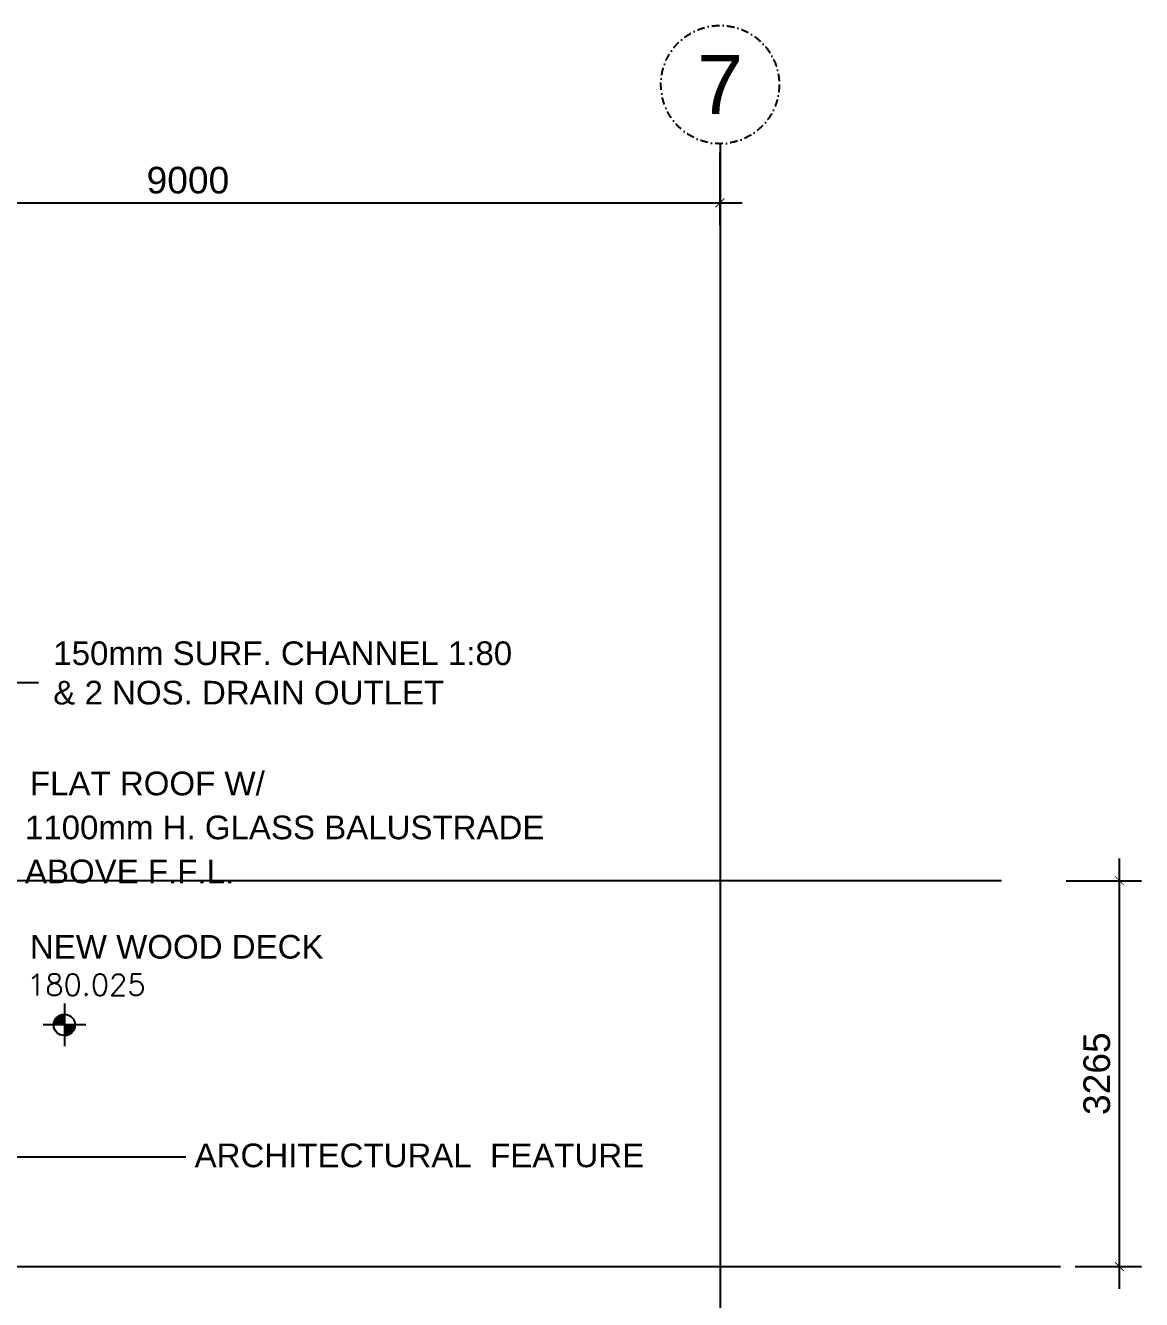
# Model space of a CAD drawing. Header units: millimetres. Extents: x -1214 to 72065, y 7230 to 56310.
# Drawn here: x 58125 to 67565, y 36172 to 46950 of the extents above; entities that cross this region are included whole.
import ezdxf

# ---------------------------------------------------------------- set-up
doc = ezdxf.new("R2010")
doc.units = ezdxf.units.MM
doc.header["$MEASUREMENT"] = 0
doc.linetypes.add('CENTERX2', pattern=[101.6, 63.5, -12.7, 12.7, -12.7])
doc.linetypes.add('DASHDOT', pattern=[25.4, 12.7, -6.35, 0, -6.35])
doc.layers.get('0').update_dxf_attribs({"color": 8})
doc.layers.get('Defpoints').update_dxf_attribs({"color": 8})
for name, color, linetype in [('arrow', 8, 'Continuous'), ('CANOPY', 8, 'Continuous'), ('DLN020__', 8, 'DASHDOT'), ('DLN032__', 8, 'Continuous'), ('GBP Dim', 8, 'Continuous'), ('GBP Text 200', 8, 'Continuous'), ('grid', 8, 'CENTERX2'), ('LEVEL', 8, 'Continuous'), ('RCP_text', 8, 'Continuous'), ('TEXT Ref', 8, 'Continuous')]:
    doc.layers.add(name, color=color, linetype=linetype)
doc.styles.add('BH', font='arial.ttf')
doc.styles.add('ROMANS', font='romans.shx')
doc.styles.add('SWIS721LT450', font='swissl.ttf')
doc.dimstyles.new('200 GBP', dxfattribs={"dimscale": 1.5, "dimtxt": 150, "dimasz": 50, "dimexe": 125, "dimexo": 50, "dimgap": 50, "dimtad": 1, "dimdec": 0, "dimzin": 0, "dimdsep": 46, "dimtxsty": 'BH', "dimblk": 'ARCHTICK', "dimcen": 0.09, "dimdle": 125, "dimclrd": 9, "dimclre": 9, "dimclrt": 1, "dimadec": 0, "dimazin": 0, "dimtfac": 1, "dimtdec": 0, "dimtix": 1, "dimtmove": 2, "dimatfit": 3, "dimldrblk": 'ARCHTICK', "dimfxl": 300, "dimfxlon": 1, "dimtolj": 1, "dimtzin": 0, "dimarcsym": 0})
doc.dimstyles.get("Standard").update_dxf_attribs({"dimtxt": 0.18, "dimasz": 0.18, "dimexe": 0.18, "dimexo": 0.0625, "dimgap": 0.09, "dimtad": 0, "dimtih": 1, "dimtoh": 1, "dimdec": 4, "dimzin": 0, "dimdsep": 46, "dimtxsty": 'Standard', "dimcen": 0.09, "dimadec": 0, "dimazin": 0, "dimtfac": 1, "dimtdec": 4, "dimtofl": 0, "dimtmove": 0, "dimatfit": 3, "dimfxl": 1, "dimtolj": 1, "dimtzin": 0, "dimarcsym": 0})

# ---------------------------------------------------------------- blocks, each defined once
blk = doc.blocks.new('A$C65CE4B9A')
at = {"layer": 'DLN020__', "ltscale": 5}
blk.add_circle((-5000, 11000), 500, dxfattribs=at)
at = {"layer": 'grid', "ltscale": 200}
blk.add_line((-5000, 10500), (-5000, -20450), dxfattribs=at)
at = {"layer": 'DLN020__', "ltscale": 5, "insert": (-5000, 11000), "char_height": 500, "width": 746.16, "attachment_point": 5, "style": 'SWIS721LT450'}
blk.add_mtext('7', dxfattribs=at)
blk = doc.blocks.new('_ArchTick')
at = {"color": 0, "const_width": 0.1}
blk.add_lwpolyline([(0.5, 0.5), (-0.5, -0.5)], dxfattribs=at)
blk = doc.blocks.new('*D28')
at = {"layer": 'Defpoints', "color": 0, "transparency": 16777216}
for p in [(56545, 39715), (67377, 39715), (66927, 36450)]:
    blk.add_point(p, dxfattribs=at)
at = {"layer": 'GBP Dim', "color": 9, "lineweight": -2, "transparency": 16777216}
for p, q in [((67377, 36262), (67377, 39902)), ((66927, 39715), (67565, 39715)), ((67002, 36450), (67565, 36450))]:
    blk.add_line(p, q, dxfattribs=at)
at = {"layer": 'GBP Dim', "color": 9, "lineweight": -2, "transparency": 16777216, "xscale": 75, "yscale": 75, "zscale": 75}
for p, rotation in [((67377, 39715), 90), ((67377, 36450), 270)]:
    blk.add_blockref('_ArchTick', p, dxfattribs=dict(at, rotation=rotation))
at = {"layer": 'GBP Dim', "transparency": 16777216, "insert": (67187, 38082), "char_height": 225, "attachment_point": 5, "rotation": 90, "style": 'BH'}
blk.add_mtext('\\A1;3265', dxfattribs=at)
blk = doc.blocks.new('*D49')
at = {"layer": 'Defpoints', "color": 0, "transparency": 16777216}
for p in [(54999, 45950), (63999, 45950), (63999, 45450)]:
    blk.add_point(p, dxfattribs=at)
at = {"layer": 'GBP Dim', "color": 9, "lineweight": -2, "transparency": 16777216}
for p, q in [((54999, 45875), (54999, 45262)), ((63999, 45875), (63999, 45262)), ((54812, 45450), (64187, 45450))]:
    blk.add_line(p, q, dxfattribs=at)
at = {"layer": 'GBP Dim', "color": 9, "lineweight": -2, "transparency": 16777216, "xscale": 75, "yscale": 75, "zscale": 75, "rotation": 180}
blk.add_blockref('_ArchTick', (54999, 45450), dxfattribs=at)
at = {"layer": 'GBP Dim', "color": 9, "lineweight": -2, "transparency": 16777216, "xscale": 75, "yscale": 75, "zscale": 75}
blk.add_blockref('_ArchTick', (63999, 45450), dxfattribs=at)
at = {"layer": 'GBP Dim', "transparency": 16777216, "insert": (59499, 45640), "char_height": 225, "attachment_point": 5, "style": 'BH'}
blk.add_mtext('\\A1;9000', dxfattribs=at)
blk = doc.blocks.new('ELEX')
at = {"layer": 'DLN032__'}
for p, q in [((0, 0.5), (0, -0.5)), ((0.5, 0), (-0.5, 0))]:
    blk.add_line(p, q, dxfattribs=at)
blk.add_circle((0, 0), 0.25, dxfattribs=at)
at = {"layer": 'DLN032__', "style": 'ROMANS'}
blk.add_attdef('ELEX', (0.257, 0.354), '', height=0.5, dxfattribs=at)

msp = doc.modelspace()

# ---------------------------------------------------------------- hatches: boundary and pattern name
at = {"layer": 'CANOPY'}
h = msp.add_hatch(dxfattribs=at)
h.set_pattern_fill('ANSI31', color=256, style=0)
h.set_pattern_definition([(45, (53463.69432, 5155.33493), (-0.08838834765, 0.08838834765), [])])
h.paths.add_polyline_path([(58544.2, 38494.9), (58454.2, 38494.9), (58454.2, 38404.9, 0.4142136)])
h.paths.add_polyline_path([(58454.2, 38584.9, 0.4142136), (58364.2, 38494.9), (58454.2, 38494.9)])

# ---------------------------------------------------------------- linework, layer by layer
at = {"layer": 'RCP_text', "ltscale": 50}
for p, q in [((66379.5, 39714.7), (56045.2, 39714.7)), ((66879.2, 36448.8), (55100, 36448.8))]:
    msp.add_line(p, q, dxfattribs=at)

# ---------------------------------------------------------------- block references
at = {"layer": 'DLN032__'}
ref = msp.add_blockref('ELEX', (58454.2, 38494.9), dxfattribs=dict(at, xscale=360, yscale=360, zscale=360))
ref.add_attrib('ELEX', '180.025', (58138.1, 38744.6), dxfattribs={"layer": 'LEVEL', "height": 180, "rotation": 360, "style": 'ROMANS'})
at = {"layer": 'TEXT Ref'}
msp.add_blockref('A$C65CE4B9A', (69000, 35450), dxfattribs=at)

# ---------------------------------------------------------------- texts
at = {"layer": 'GBP Text 200', "style": 'BH'}
for s, p in [('FLAT ROOF W/', (58162.6, 40437.4)), ('1100mm H. GLASS BALUSTRADE ', (58120.5, 40065.5)), ('ABOVE F.F.L.', (58120.5, 39693.6)), ('NEW WOOD DECK', (58162.6, 39055.8)), ('ARCHITECTURAL  FEATURE', (59555.5, 37291))]:
    msp.add_text(s, height=200, dxfattribs=at).set_placement(p)
at = {"layer": 'GBP Text 200', "insert": (58360.3, 41739.2), "char_height": 200, "width": 3916.103, "attachment_point": 1, "style": 'BH'}
msp.add_mtext('150mm SURF. CHANNEL 1:80 & 2 NOS. DRAIN OUTLET', dxfattribs=at)

# ---------------------------------------------------------------- dimensions: what is measured, and where the dimension line sits
at = {"layer": 'GBP Dim'}
dim = msp.add_linear_dim(base=(63999, 45449.9), p1=(54999, 45949.9), p2=(63999, 45949.9), dimstyle='200 GBP', override={"dimclrt": 256, "dimfxl": 300, "dimfxlon": 1}, dxfattribs=at)
dim.commit()
dim.dimension.update_dxf_attribs({"geometry": '*D49', "text_midpoint": (59499, 45639.8)})
dim = msp.add_linear_dim(base=(67377, 39714.7), p1=(66927, 36449.8), p2=(56545.2, 39714.7), angle=90.00004, dimstyle='200 GBP', override={"dimclrt": 256, "dimfxl": 300, "dimfxlon": 1}, dxfattribs=at)
dim.commit()
dim.dimension.update_dxf_attribs({"geometry": '*D28', "text_midpoint": (67187.1, 38082.3)})

# ---------------------------------------------------------------- leaders
at = {"layer": 'arrow'}
for points in [[(55672.2, 39054.1), (57358.2, 41392.4), (58234.3, 41392.4)], [(56768.4, 36722.3), (57326.6, 37378.6), (59482.6, 37378.6)]]:
    msp.add_leader(points, dimstyle='Standard', override={"dimscale": 2, "dimtxt": 200, "dimasz": 125, "dimexe": 166.67, "dimexo": 100, "dimgap": 100, "dimtih": 0, "dimtoh": 0, "dimdec": 0, "dimrnd": 5.001, "dimtxsty": 'BH', "dimdle": 166.666667, "dimclrd": 9, "dimclre": 9, "dimclrt": 1, "dimtdec": 0, "dimtix": 1, "dimtofl": 1, "dimtmove": 2, "dimfxl": 50}, dxfattribs=at)

doc.saveas('drawing.dxf')
